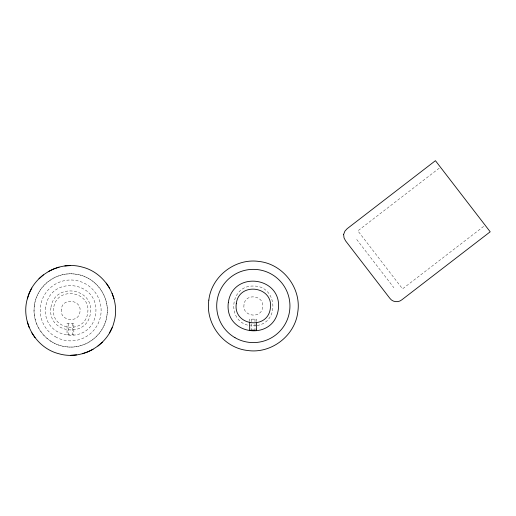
<?xml version="1.0" encoding="UTF-8"?>
<svg xmlns="http://www.w3.org/2000/svg" width="516" height="516" viewBox="0 0 516 516"><rect width="100%" height="100%" fill="white"/><g stroke="black" fill="none" stroke-linecap="round" stroke-linejoin="round"><path stroke-width="0.39" stroke-dasharray="2.58 1.94" d="M439.2 168.203L357.859 230.845L402.551 288.876L484.524 225.744M257.207 325.48C280.42 321.642 276.828 285.354 253.324 286.038C229.427 285.38 226.376 322.416 250.086 325.609M255.923 325.731L250.724 325.731M356.737 239.501L393.895 287.747M256.491 321.494L256.491 319.146L249.686 319.146L249.686 321.494M254.988 319.146L254.988 323.061M254.988 323.848L254.988 330.117M251.189 319.146L251.189 323.061M251.189 323.848L251.189 330.117M72.343 323.609L72.343 334.581M68.544 323.609L68.544 334.581M34.372 305.659C31.412 325.009 46.44 344.598 65.9 346.746C85.25 349.706 104.838 334.678 106.986 315.218C109.953 295.868 94.918 276.279 75.459 274.131C56.109 271.164 36.52 286.199 34.372 305.659M45.666 307.143C41.454 339.928 91.28 346.488 95.692 313.734C99.904 280.949 50.084 274.389 45.666 307.143M50.916 307.839C47.053 333.51 87.526 338.838 90.442 313.038C94.305 287.367 53.832 282.039 50.916 307.839M53.632 308.194C50.304 330.337 85.211 334.936 87.726 312.683C91.061 290.534 56.147 285.941 53.632 308.194M61.365 309.213C59.243 321.139 78.961 323.738 79.993 311.664C82.121 299.731 62.397 297.139 61.365 309.213M244.01 304.743C241.888 316.676 261.606 319.275 262.638 307.201C264.766 295.268 245.042 292.675 244.01 304.743M73.846 323.609L67.041 323.609L67.041 334.581L73.846 334.581L73.846 323.609M52.368 342.153A36.623 36.623 0 0 0 107.302 310.439A36.623 36.623 0 0 0 52.368 278.724A36.623 36.623 0 0 0 52.368 342.153M55.457 336.806A30.45 30.45 0 0 0 101.13 310.439A30.45 30.45 0 0 0 55.457 284.071A30.45 30.45 0 0 0 55.457 336.806"/><path stroke-width="0.77" d="M27.329 298.822C20.634 321.861 35.765 348.068 59.063 353.789C82.102 360.484 108.308 345.352 114.03 322.055C120.725 299.016 105.599 272.809 82.296 267.088C59.256 260.393 33.05 275.518 27.329 298.822L29.238 293.275L31.831 288.012M109.527 332.865L112.12 327.602M38.964 278.717L43.376 274.854M97.988 346.023L102.4 342.153M48.252 271.59L53.516 268.997L59.069 267.114M93.106 349.287L87.843 351.88L82.289 353.763M64.823 265.966L70.679 265.585M70.679 355.292L76.536 354.911M250.144 330.117L249.686 330.117L249.686 322.281M251.189 330.117L254.988 330.117M256.039 330.117L256.491 330.117L256.491 323.061M106.264 283.129L109.527 288.012M31.831 332.865L35.094 337.741M112.12 293.275L114.004 298.829M27.354 322.048L29.238 327.602M208.832 300.112C205.2 323.829 223.615 347.836 247.467 350.467C271.184 354.099 295.191 335.677 297.822 311.832C301.454 288.115 283.032 264.108 259.18 261.477C235.464 257.845 211.457 276.266 208.832 300.112M228.311 302.679C224.099 335.465 273.925 342.024 278.337 309.265C282.549 276.479 232.729 269.92 228.311 302.679M236.276 303.731C232.948 325.873 267.856 330.472 270.371 308.213C273.706 286.07 238.792 281.472 236.276 303.731M343.63 234.412L344.037 237.895L345.578 240.843L389.748 298.196C392.489 302.144 398.229 302.892 401.893 299.777L490.2 231.8L435.433 160.682L347.152 228.698L344.914 231.149L343.63 234.412M235.012 337.69A36.623 36.623 0 0 0 289.947 305.975A36.623 36.623 0 0 0 235.012 274.26A36.623 36.623 0 0 0 235.012 337.69"/></g></svg>
